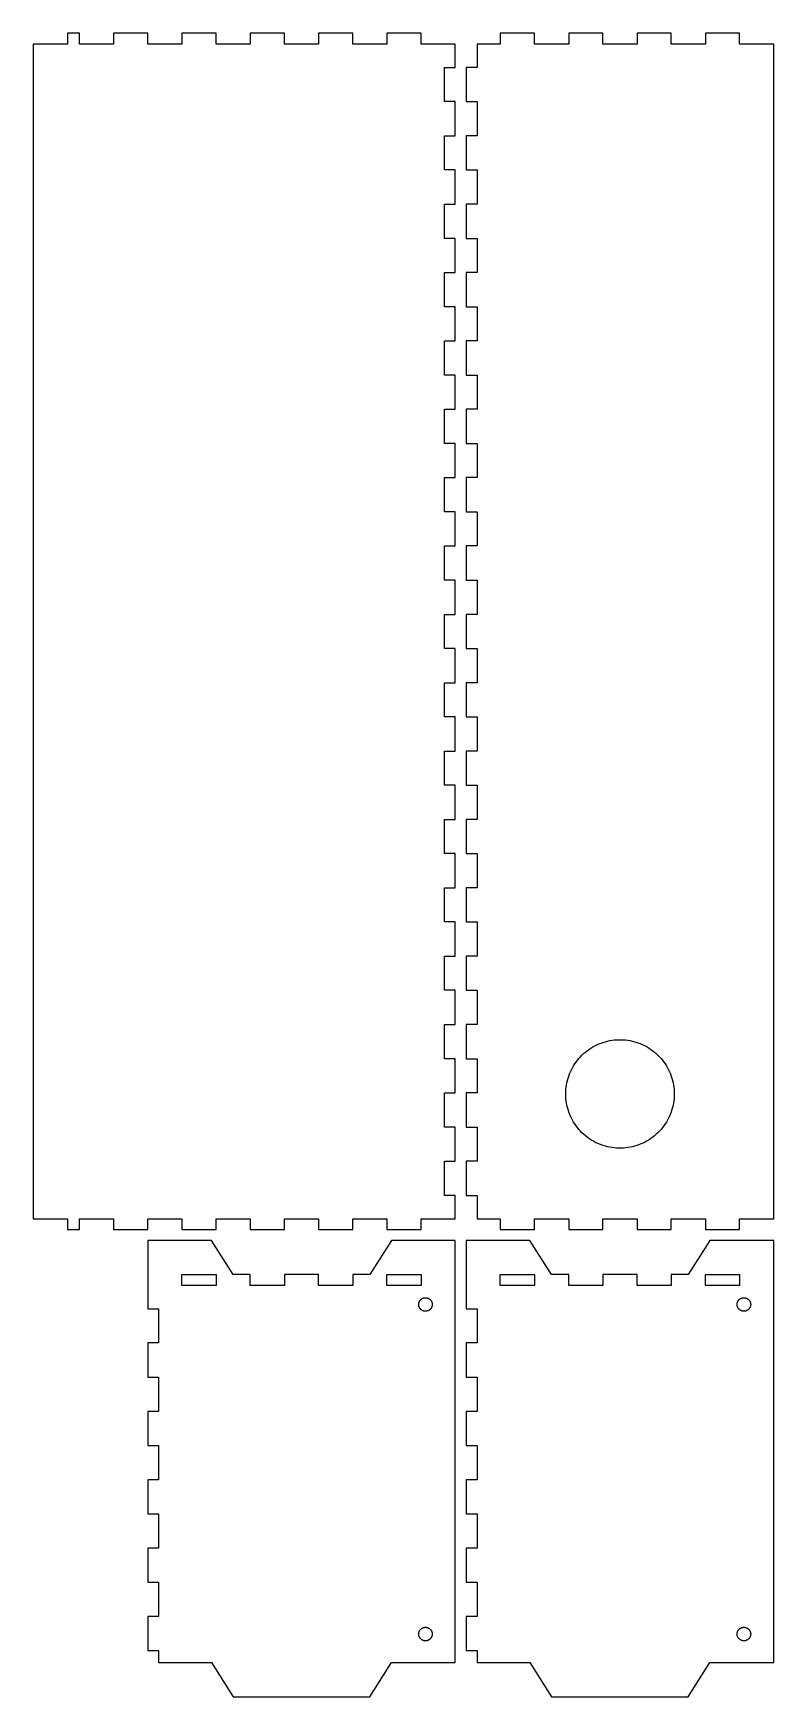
# Model space of a CAD drawing. Header units: metres. Extents: x -160 to 113, y -172 to 441.
import ezdxf

# ---------------------------------------------------------------- set-up
doc = ezdxf.new("R2010")
doc.units = ezdxf.units.M

msp = doc.modelspace()

# ---------------------------------------------------------------- linework, layer by layer
for p, q in [((-147, 437), (-159.6, 437)), ((-159.6, 437), (-159.6, 4)), ((-142.6, 441), (-147, 441)), ((-147, 441), (-147, 437)), ((-142.6, 437), (-142.6, 441)), ((-130, 437), (-142.6, 437)), ((-117.4, 441), (-130, 441)), ((-130, 441), (-130, 437)), ((-117.4, 437), (-117.4, 441)), ((-104.8, 437), (-117.4, 437)), ((-92.2, 441), (-104.8, 441)), ((-104.8, 441), (-104.8, 437)), ((-92.2, 437), (-92.2, 441)), ((-79.6, 437), (-92.2, 437)), ((-67, 441), (-79.6, 441)), ((-79.6, 441), (-79.6, 437)), ((-67, 437), (-67, 441)), ((-54.4, 437), (-67, 437)), ((-41.8, 441), (-54.4, 441)), ((-54.4, 441), (-54.4, 437)), ((-41.8, 437), (-41.8, 441)), ((-29.2, 437), (-41.8, 437)), ((-16.6, 441), (-29.2, 441)), ((-29.2, 441), (-29.2, 437)), ((-16.6, 437), (-16.6, 441)), ((-4, 437), (-16.6, 437)), ((-4, 428.4), (-4, 437)), ((12.6, 437), (4, 437)), ((4, 437), (4, 428.4)), ((25.2, 441), (12.6, 441)), ((12.6, 441), (12.6, 437)), ((25.2, 437), (25.2, 441)), ((37.8, 437), (25.2, 437)), ((50.4, 441), (37.8, 441)), ((37.8, 441), (37.8, 437)), ((50.4, 437), (50.4, 441)), ((63, 437), (50.4, 437)), ((75.6, 441), (63, 441)), ((63, 441), (63, 437)), ((75.6, 437), (75.6, 441)), ((88.2, 437), (75.6, 437)), ((100.8, 441), (88.2, 441)), ((88.2, 441), (88.2, 437)), ((100.8, 437), (100.8, 441)), ((113.4, 437), (100.8, 437)), ((113.4, 4), (113.4, 437)), ((-8, 415.8), (-8, 428.4)), ((-8, 428.4), (-4, 428.4)), ((4, 428.4), (0, 428.4)), ((0, 428.4), (0, 415.8)), ((-4, 415.8), (-8, 415.8)), ((-4, 403.2), (-4, 415.8)), ((0, 415.8), (4, 415.8)), ((4, 415.8), (4, 403.2)), ((-8, 390.6), (-8, 403.2)), ((-8, 403.2), (-4, 403.2)), ((4, 403.2), (0, 403.2)), ((0, 403.2), (0, 390.6)), ((-4, 390.6), (-8, 390.6)), ((-4, 378), (-4, 390.6)), ((0, 390.6), (4, 390.6)), ((4, 390.6), (4, 378)), ((-8, 365.4), (-8, 378)), ((-8, 378), (-4, 378)), ((4, 378), (0, 378)), ((0, 378), (0, 365.4)), ((-4, 365.4), (-8, 365.4)), ((-4, 352.8), (-4, 365.4)), ((0, 365.4), (4, 365.4)), ((4, 365.4), (4, 352.8)), ((-8, 340.2), (-8, 352.8)), ((-8, 352.8), (-4, 352.8)), ((4, 352.8), (0, 352.8)), ((0, 352.8), (0, 340.2)), ((-4, 340.2), (-8, 340.2)), ((-4, 327.6), (-4, 340.2)), ((0, 340.2), (4, 340.2)), ((4, 340.2), (4, 327.6)), ((-8, 315), (-8, 327.6)), ((-8, 327.6), (-4, 327.6)), ((4, 327.6), (0, 327.6)), ((0, 327.6), (0, 315)), ((-4, 315), (-8, 315)), ((-4, 302.4), (-4, 315)), ((0, 315), (4, 315)), ((4, 315), (4, 302.4)), ((-8, 289.8), (-8, 302.4)), ((-8, 302.4), (-4, 302.4)), ((4, 302.4), (0, 302.4)), ((0, 302.4), (0, 289.8)), ((-4, 289.8), (-8, 289.8)), ((-4, 277.2), (-4, 289.8)), ((0, 289.8), (4, 289.8)), ((4, 289.8), (4, 277.2)), ((-8, 264.6), (-8, 277.2)), ((-8, 277.2), (-4, 277.2)), ((4, 277.2), (0, 277.2)), ((0, 277.2), (0, 264.6)), ((-4, 264.6), (-8, 264.6)), ((-4, 252), (-4, 264.6)), ((0, 264.6), (4, 264.6)), ((4, 264.6), (4, 252)), ((-8, 239.4), (-8, 252)), ((-8, 252), (-4, 252)), ((4, 252), (0, 252)), ((0, 252), (0, 239.4)), ((-4, 239.4), (-8, 239.4)), ((-4, 226.8), (-4, 239.4)), ((0, 239.4), (4, 239.4)), ((4, 239.4), (4, 226.8)), ((-8, 214.2), (-8, 226.8)), ((-8, 226.8), (-4, 226.8)), ((4, 226.8), (0, 226.8)), ((0, 226.8), (0, 214.2)), ((-4, 214.2), (-8, 214.2)), ((-4, 201.6), (-4, 214.2)), ((0, 214.2), (4, 214.2)), ((4, 214.2), (4, 201.6)), ((-8, 189), (-8, 201.6)), ((-8, 201.6), (-4, 201.6)), ((4, 201.6), (0, 201.6)), ((0, 201.6), (0, 189)), ((-4, 189), (-8, 189)), ((-4, 176.4), (-4, 189)), ((0, 189), (4, 189)), ((4, 189), (4, 176.4)), ((-8, 163.8), (-8, 176.4)), ((-8, 176.4), (-4, 176.4)), ((4, 176.4), (0, 176.4)), ((0, 176.4), (0, 163.8)), ((-4, 163.8), (-8, 163.8)), ((-4, 151.2), (-4, 163.8)), ((0, 163.8), (4, 163.8)), ((4, 163.8), (4, 151.2)), ((-8, 138.6), (-8, 151.2)), ((-8, 151.2), (-4, 151.2)), ((4, 151.2), (0, 151.2)), ((0, 151.2), (0, 138.6)), ((-4, 138.6), (-8, 138.6)), ((-4, 126), (-4, 138.6)), ((0, 138.6), (4, 138.6)), ((4, 138.6), (4, 126)), ((-8, 113.4), (-8, 126)), ((-8, 126), (-4, 126)), ((4, 126), (0, 126)), ((0, 126), (0, 113.4)), ((-4, 113.4), (-8, 113.4)), ((-4, 100.8), (-4, 113.4)), ((0, 113.4), (4, 113.4)), ((4, 113.4), (4, 100.8)), ((-8, 88.2), (-8, 100.8)), ((-8, 100.8), (-4, 100.8)), ((4, 100.8), (0, 100.8)), ((0, 100.8), (0, 88.2)), ((-4, 88.2), (-8, 88.2)), ((-4, 75.6), (-4, 88.2)), ((0, 88.2), (4, 88.2)), ((4, 88.2), (4, 75.6)), ((-8, 63), (-8, 75.6)), ((-8, 75.6), (-4, 75.6)), ((4, 75.6), (0, 75.6)), ((0, 75.6), (0, 63)), ((46.7, 67.3205), (47.4341, 67.7241)), ((47.4341, 67.7241), (48.1844, 68.0965)), ((48.1844, 68.0965), (48.9497, 68.4373)), ((48.9497, 68.4373), (49.7285, 68.7456)), ((49.7285, 68.7456), (50.5196, 69.0211)), ((50.5196, 69.0211), (51.3216, 69.2632)), ((51.3216, 69.2632), (52.133, 69.4716)), ((52.133, 69.4716), (52.9524, 69.6457)), ((52.9524, 69.6457), (53.7783, 69.7854)), ((53.7783, 69.7854), (54.6094, 69.8904)), ((54.6094, 69.8904), (55.4442, 69.9605)), ((55.4442, 69.9605), (56.2811, 69.9956)), ((56.2811, 69.9956), (57.1188, 69.9956)), ((57.1188, 69.9956), (57.9558, 69.9605)), ((57.9558, 69.9605), (58.7905, 69.8904)), ((58.7905, 69.8904), (59.6216, 69.7854)), ((59.6216, 69.7854), (60.4476, 69.6457)), ((60.4476, 69.6457), (61.267, 69.4716)), ((61.267, 69.4716), (62.0784, 69.2632)), ((62.0784, 69.2632), (62.8803, 69.0211)), ((62.8803, 69.0211), (63.6714, 68.7456)), ((63.6714, 68.7456), (64.4503, 68.4373)), ((64.4503, 68.4373), (65.2156, 68.0965)), ((65.2156, 68.0965), (65.9659, 67.7241)), ((65.9659, 67.7241), (66.7, 67.3205)), ((-4, 63), (-8, 63)), ((-4, 50.4), (-4, 63)), ((0, 63), (4, 63)), ((4, 63), (4, 50.4)), ((40.0415, 61.0678), (40.5196, 61.7557)), ((40.5196, 61.7557), (41.0261, 62.4229)), ((41.0261, 62.4229), (41.5601, 63.0684)), ((41.5601, 63.0684), (42.1206, 63.6909)), ((42.1206, 63.6909), (42.7067, 64.2894)), ((42.7067, 64.2894), (43.3174, 64.8629)), ((43.3174, 64.8629), (43.9515, 65.4103)), ((43.9515, 65.4103), (44.608, 65.9306)), ((44.608, 65.9306), (45.2857, 66.423)), ((45.2857, 66.423), (45.9834, 66.8866)), ((45.9834, 66.8866), (46.7, 67.3205)), ((66.7, 67.3205), (67.4165, 66.8866)), ((67.4165, 66.8866), (68.1143, 66.423)), ((68.1143, 66.423), (68.792, 65.9306)), ((68.792, 65.9306), (69.4485, 65.4103)), ((69.4485, 65.4103), (70.0826, 64.8629)), ((70.0826, 64.8629), (70.6933, 64.2894)), ((70.6933, 64.2894), (71.2794, 63.6909)), ((71.2794, 63.6909), (71.8399, 63.0684)), ((71.8399, 63.0684), (72.3739, 62.4229)), ((72.3739, 62.4229), (72.8803, 61.7557)), ((72.8803, 61.7557), (73.3584, 61.0678)), ((37.3283, 54.9738), (37.5536, 55.7806)), ((37.5536, 55.7806), (37.8125, 56.5773)), ((37.8125, 56.5773), (38.1044, 57.3625)), ((38.1044, 57.3625), (38.4291, 58.1347)), ((38.4291, 58.1347), (38.7858, 58.8927)), ((38.7858, 58.8927), (39.1738, 59.6351)), ((39.1738, 59.6351), (39.5927, 60.3605)), ((39.5927, 60.3605), (40.0415, 61.0678)), ((73.3584, 61.0678), (73.8073, 60.3605)), ((73.8073, 60.3605), (74.2261, 59.6351)), ((74.2261, 59.6351), (74.6142, 58.8927)), ((74.6142, 58.8927), (74.9709, 58.1347)), ((74.9709, 58.1347), (75.2955, 57.3625)), ((75.2955, 57.3625), (75.5875, 56.5773)), ((75.5875, 56.5773), (75.8464, 55.7806)), ((75.8464, 55.7806), (76.0716, 54.9738)), ((-8, 37.8), (-8, 50.4)), ((-8, 50.4), (-4, 50.4)), ((4, 50.4), (0, 50.4)), ((0, 50.4), (0, 37.8)), ((36.7, 50), (36.7175, 50.8375)), ((36.7175, 49.1625), (36.7, 50)), ((36.7175, 50.8375), (36.7701, 51.6736)), ((36.7701, 48.3264), (36.7175, 49.1625)), ((36.7701, 51.6736), (36.8577, 52.5067)), ((36.8577, 52.5067), (36.9801, 53.3354)), ((36.9801, 53.3354), (37.137, 54.1582)), ((37.137, 54.1582), (37.3283, 54.9738)), ((76.0716, 54.9738), (76.2629, 54.1582)), ((76.2629, 54.1582), (76.4199, 53.3354)), ((76.4199, 53.3354), (76.5423, 52.5067)), ((76.5423, 52.5067), (76.6298, 51.6736)), ((76.6298, 51.6736), (76.6824, 50.8375)), ((76.6824, 49.1625), (76.6298, 48.3264)), ((76.6824, 50.8375), (76.7, 50)), ((76.7, 50), (76.6824, 49.1625)), ((36.8577, 47.4933), (36.7701, 48.3264)), ((36.9801, 46.6646), (36.8577, 47.4933)), ((37.137, 45.8418), (36.9801, 46.6646)), ((37.3283, 45.0262), (37.137, 45.8418)), ((37.5536, 44.2194), (37.3283, 45.0262)), ((37.8125, 43.4227), (37.5536, 44.2194)), ((38.1044, 42.6375), (37.8125, 43.4227)), ((75.5875, 43.4227), (75.2955, 42.6375)), ((75.8464, 44.2194), (75.5875, 43.4227)), ((76.0716, 45.0262), (75.8464, 44.2194)), ((76.2629, 45.8418), (76.0716, 45.0262)), ((76.4199, 46.6646), (76.2629, 45.8418)), ((76.5423, 47.4933), (76.4199, 46.6646)), ((76.6298, 48.3264), (76.5423, 47.4933)), ((-4, 37.8), (-8, 37.8)), ((-4, 25.2), (-4, 37.8)), ((0, 37.8), (4, 37.8)), ((4, 37.8), (4, 25.2)), ((38.4291, 41.8653), (38.1044, 42.6375)), ((38.7858, 41.1073), (38.4291, 41.8653)), ((39.1738, 40.3649), (38.7858, 41.1073)), ((39.5927, 39.6395), (39.1738, 40.3649)), ((40.0415, 38.9322), (39.5927, 39.6395)), ((40.5196, 38.2443), (40.0415, 38.9322)), ((41.0261, 37.577), (40.5196, 38.2443)), ((41.5601, 36.9316), (41.0261, 37.577)), ((42.1206, 36.3091), (41.5601, 36.9316)), ((71.8399, 36.9316), (71.2794, 36.3091)), ((72.3739, 37.577), (71.8399, 36.9316)), ((72.8803, 38.2443), (72.3739, 37.577)), ((73.3584, 38.9322), (72.8803, 38.2443)), ((73.8073, 39.6395), (73.3584, 38.9322)), ((74.2261, 40.3649), (73.8073, 39.6395)), ((74.6142, 41.1073), (74.2261, 40.3649)), ((74.9709, 41.8653), (74.6142, 41.1073)), ((75.2955, 42.6375), (74.9709, 41.8653)), ((42.7067, 35.7105), (42.1206, 36.3091)), ((43.3174, 35.1371), (42.7067, 35.7105)), ((43.9515, 34.5897), (43.3174, 35.1371)), ((44.608, 34.0694), (43.9515, 34.5897)), ((45.2857, 33.577), (44.608, 34.0694)), ((45.9834, 33.1134), (45.2857, 33.577)), ((46.7, 32.6795), (45.9834, 33.1134)), ((47.4341, 32.2759), (46.7, 32.6795)), ((48.1844, 31.9035), (47.4341, 32.2759)), ((48.9497, 31.5627), (48.1844, 31.9035)), ((49.7285, 31.2543), (48.9497, 31.5627)), ((50.5196, 30.9789), (49.7285, 31.2543)), ((51.3216, 30.7367), (50.5196, 30.9789)), ((52.133, 30.5284), (51.3216, 30.7367)), ((62.0784, 30.7367), (61.267, 30.5284)), ((62.8803, 30.9789), (62.0784, 30.7367)), ((63.6714, 31.2543), (62.8803, 30.9789)), ((64.4503, 31.5627), (63.6714, 31.2543)), ((65.2156, 31.9035), (64.4503, 31.5627)), ((65.9659, 32.2759), (65.2156, 31.9035)), ((66.7, 32.6795), (65.9659, 32.2759)), ((67.4165, 33.1134), (66.7, 32.6795)), ((68.1143, 33.577), (67.4165, 33.1134)), ((68.792, 34.0694), (68.1143, 33.577)), ((69.4485, 34.5897), (68.792, 34.0694)), ((70.0826, 35.1371), (69.4485, 34.5897)), ((70.6933, 35.7105), (70.0826, 35.1371)), ((71.2794, 36.3091), (70.6933, 35.7105)), ((-8, 12.6), (-8, 25.2)), ((-8, 25.2), (-4, 25.2)), ((4, 25.2), (0, 25.2)), ((0, 25.2), (0, 12.6)), ((52.9524, 30.3542), (52.133, 30.5284)), ((53.7783, 30.2146), (52.9524, 30.3542)), ((54.6094, 30.1096), (53.7783, 30.2146)), ((55.4442, 30.0395), (54.6094, 30.1096)), ((56.2811, 30.0044), (55.4442, 30.0395)), ((57.1188, 30.0044), (56.2811, 30.0044)), ((57.9558, 30.0395), (57.1188, 30.0044)), ((58.7905, 30.1096), (57.9558, 30.0395)), ((59.6216, 30.2146), (58.7905, 30.1096)), ((60.4476, 30.3542), (59.6216, 30.2146)), ((61.267, 30.5284), (60.4476, 30.3542)), ((-4, 12.6), (-8, 12.6)), ((-4, 4), (-4, 12.6)), ((0, 12.6), (4, 12.6)), ((4, 12.6), (4, 4)), ((-159.6, 4), (-147, 4)), ((-147, 4), (-147, 0)), ((-147, 0), (-142.6, 0)), ((-142.6, 4), (-130, 4)), ((-142.6, 0), (-142.6, 4)), ((-130, 4), (-130, 0)), ((-130, 0), (-117.4, 0)), ((-117.4, 0), (-117.4, 4)), ((-117.4, 4), (-104.8, 4)), ((-104.8, 4), (-104.8, 0)), ((-104.8, 0), (-92.2, 0)), ((-92.2, 0), (-92.2, 4)), ((-92.2, 4), (-79.6, 4)), ((-79.6, 4), (-79.6, 0)), ((-79.6, 0), (-67, 0)), ((-67, 0), (-67, 4)), ((-67, 4), (-54.4, 4)), ((-54.4, 4), (-54.4, 0)), ((-54.4, 0), (-41.8, 0)), ((-41.8, 0), (-41.8, 4)), ((-41.8, 4), (-29.2, 4)), ((-29.2, 4), (-29.2, 0)), ((-29.2, 0), (-16.6, 0)), ((-16.6, 0), (-16.6, 4)), ((-16.6, 4), (-4, 4)), ((4, 4), (12.6, 4)), ((12.6, 4), (12.6, 0)), ((12.6, 0), (25.2, 0)), ((25.2, 4), (37.8, 4)), ((25.2, 0), (25.2, 4)), ((37.8, 4), (37.8, 0)), ((37.8, 0), (50.4, 0)), ((50.4, 0), (50.4, 4)), ((50.4, 4), (63, 4)), ((63, 4), (63, 0)), ((63, 0), (75.6, 0)), ((75.6, 0), (75.6, 4)), ((75.6, 4), (88.2, 4)), ((88.2, 4), (88.2, 0)), ((88.2, 0), (100.8, 0)), ((100.8, 0), (100.8, 4)), ((100.8, 4), (113.4, 4)), ((-93.9, -4), (-117.4, -4)), ((-117.4, -4), (-117.4, -29.2)), ((-85.9, -16.6), (-93.9, -4)), ((-27.5, -4), (-35.5, -16.6)), ((-4, -4), (-27.5, -4)), ((-4, -159.6), (-4, -4)), ((23.5, -4), (0, -4)), ((0, -4), (0, -29.2)), ((31.5, -16.6), (23.5, -4)), ((89.9, -4), (81.9, -16.6)), ((113.4, -4), (89.9, -4)), ((113.4, -159.6), (113.4, -4)), ((-104.8, -20.6), (-104.8, -16.6)), ((-104.8, -16.6), (-92.2, -16.6)), ((-92.2, -16.6), (-92.2, -20.6)), ((-79.6, -16.6), (-85.9, -16.6)), ((-79.6, -20.6), (-79.6, -16.6)), ((-54.4, -16.6), (-67, -16.6)), ((-67, -16.6), (-67, -20.6)), ((-54.4, -20.6), (-54.4, -16.6)), ((-35.5, -16.6), (-41.8, -16.6)), ((-41.8, -16.6), (-41.8, -20.6)), ((-29.2, -20.6), (-29.2, -16.6)), ((-29.2, -16.6), (-16.6, -16.6)), ((-16.6, -16.6), (-16.6, -20.6)), ((12.6, -20.6), (12.6, -16.6)), ((12.6, -16.6), (25.2, -16.6)), ((25.2, -16.6), (25.2, -20.6)), ((37.8, -16.6), (31.5, -16.6)), ((37.8, -20.6), (37.8, -16.6)), ((63, -16.6), (50.4, -16.6)), ((50.4, -16.6), (50.4, -20.6)), ((63, -20.6), (63, -16.6)), ((81.9, -16.6), (75.6, -16.6)), ((75.6, -16.6), (75.6, -20.6)), ((88.2, -20.6), (88.2, -16.6)), ((88.2, -16.6), (100.8, -16.6)), ((100.8, -16.6), (100.8, -20.6)), ((-92.2, -20.6), (-104.8, -20.6)), ((-67, -20.6), (-79.6, -20.6)), ((-41.8, -20.6), (-54.4, -20.6)), ((-16.6, -20.6), (-29.2, -20.6)), ((25.2, -20.6), (12.6, -20.6)), ((50.4, -20.6), (37.8, -20.6)), ((75.6, -20.6), (63, -20.6)), ((100.8, -20.6), (88.2, -20.6)), ((-117.4, -29.2), (-113.4, -29.2)), ((-113.4, -29.2), (-113.4, -41.8)), ((-17.5, -27.6), (-17.4978, -27.4953)), ((-17.4978, -27.7047), (-17.5, -27.6)), ((-17.4978, -27.4953), (-17.4912, -27.3908)), ((-17.4912, -27.8092), (-17.4978, -27.7047)), ((-17.4912, -27.3908), (-17.4803, -27.2867)), ((-17.4803, -27.9133), (-17.4912, -27.8092)), ((-17.4803, -27.2867), (-17.465, -27.1831)), ((-17.465, -28.0169), (-17.4803, -27.9133)), ((-17.465, -27.1831), (-17.4454, -27.0802)), ((-17.4454, -28.1198), (-17.465, -28.0169)), ((-17.4454, -27.0802), (-17.4214, -26.9783)), ((-17.4214, -28.2217), (-17.4454, -28.1198)), ((-17.4214, -26.9783), (-17.3933, -26.8774)), ((-17.3933, -28.3226), (-17.4214, -28.2217)), ((-17.3933, -26.8774), (-17.3609, -26.7778)), ((-17.3609, -28.4221), (-17.3933, -28.3226)), ((-17.3609, -26.7778), (-17.3244, -26.6797)), ((-17.3244, -28.5203), (-17.3609, -28.4221)), ((-17.3244, -26.6797), (-17.2839, -26.5831)), ((-17.2839, -28.6168), (-17.3244, -28.5203)), ((-17.2839, -26.5831), (-17.2393, -26.4884)), ((-17.2393, -28.7116), (-17.2839, -28.6168)), ((-17.2393, -26.4884), (-17.1908, -26.3956)), ((-17.1908, -28.8044), (-17.2393, -28.7116)), ((-17.1908, -26.3956), (-17.1384, -26.3049)), ((-17.1384, -28.8951), (-17.1908, -28.8044)), ((-17.1384, -26.3049), (-17.0823, -26.2165)), ((-17.0823, -28.9835), (-17.1384, -28.8951)), ((-17.0823, -26.2165), (-17.0225, -26.1305)), ((-17.0225, -29.0695), (-17.0823, -28.9835)), ((-17.0225, -26.1305), (-16.9592, -26.0471)), ((-16.9592, -29.1529), (-17.0225, -29.0695)), ((-16.9592, -26.0471), (-16.8925, -25.9664)), ((-16.8925, -29.2335), (-16.9592, -29.1529)), ((-16.8925, -25.9664), (-16.8224, -25.8886)), ((-16.8224, -29.3114), (-16.8925, -29.2335)), ((-16.8224, -25.8886), (-16.7491, -25.8138)), ((-16.7491, -29.3862), (-16.8224, -29.3114)), ((-16.7491, -25.8138), (-16.6728, -25.7421)), ((-16.6728, -29.4579), (-16.7491, -29.3862)), ((-16.6728, -25.7421), (-16.5936, -25.6737)), ((-16.5936, -29.5263), (-16.6728, -29.4579)), ((-16.5936, -25.6737), (-16.5115, -25.6087)), ((-16.5115, -29.5913), (-16.5936, -29.5263)), ((-16.5115, -25.6087), (-16.4268, -25.5471)), ((-16.4268, -29.6529), (-16.5115, -29.5913)), ((-16.4268, -25.5471), (-16.3396, -25.4892)), ((-16.3396, -29.7108), (-16.4268, -29.6529)), ((-16.3396, -25.4892), (-16.25, -25.4349)), ((-16.25, -29.7651), (-16.3396, -29.7108)), ((-16.25, -25.4349), (-16.1582, -25.3845)), ((-16.1582, -29.8155), (-16.25, -29.7651)), ((-16.1582, -25.3845), (-16.0644, -25.3379)), ((-16.0644, -29.8621), (-16.1582, -29.8155)), ((-16.0644, -25.3379), (-15.9688, -25.2953)), ((-15.9688, -29.9046), (-16.0644, -29.8621)), ((-15.9688, -25.2953), (-15.8714, -25.2568)), ((-15.8714, -29.9432), (-15.9688, -29.9046)), ((-15.8714, -25.2568), (-15.7725, -25.2224)), ((-15.7725, -29.9776), (-15.8714, -29.9432)), ((-15.7725, -25.2224), (-15.6723, -25.1921)), ((-15.6723, -30.0079), (-15.7725, -29.9776)), ((-15.6723, -25.1921), (-15.5709, -25.166)), ((-15.5709, -30.0339), (-15.6723, -30.0079)), ((-15.5709, -25.166), (-15.4684, -25.1443)), ((-15.4684, -30.0557), (-15.5709, -30.0339)), ((-15.4684, -25.1443), (-15.3652, -25.1268)), ((-15.3652, -30.0732), (-15.4684, -30.0557)), ((-15.3652, -25.1268), (-15.2613, -25.1137)), ((-15.2613, -30.0863), (-15.3652, -30.0732)), ((-15.2613, -25.1137), (-15.157, -25.1049)), ((-15.157, -30.0951), (-15.2613, -30.0863)), ((-15.157, -25.1049), (-15.0524, -25.1005)), ((-15.0524, -30.0994), (-15.157, -30.0951)), ((-15.0524, -25.1005), (-14.9476, -25.1005)), ((-14.9476, -30.0994), (-15.0524, -30.0994)), ((-14.9476, -25.1005), (-14.843, -25.1049)), ((-14.843, -30.0951), (-14.9476, -30.0994)), ((-14.843, -25.1049), (-14.7387, -25.1137)), ((-14.7387, -30.0863), (-14.843, -30.0951)), ((-14.7387, -25.1137), (-14.6348, -25.1268)), ((-14.6348, -30.0732), (-14.7387, -30.0863)), ((-14.6348, -25.1268), (-14.5315, -25.1443)), ((-14.5315, -30.0557), (-14.6348, -30.0732)), ((-14.5315, -25.1443), (-14.4291, -25.166)), ((-14.4291, -30.0339), (-14.5315, -30.0557)), ((-14.4291, -25.166), (-14.3277, -25.1921)), ((-14.3277, -30.0079), (-14.4291, -30.0339)), ((-14.3277, -25.1921), (-14.2274, -25.2224)), ((-14.2274, -29.9776), (-14.3277, -30.0079)), ((-14.2274, -25.2224), (-14.1286, -25.2568)), ((-14.1286, -29.9432), (-14.2274, -29.9776)), ((-14.1286, -25.2568), (-14.0312, -25.2953)), ((-14.0312, -29.9046), (-14.1286, -29.9432)), ((-14.0312, -25.2953), (-13.9355, -25.3379)), ((-13.9355, -29.8621), (-14.0312, -29.9046)), ((-13.9355, -25.3379), (-13.8418, -25.3845)), ((-13.8418, -29.8155), (-13.9355, -29.8621)), ((-13.8418, -25.3845), (-13.75, -25.4349)), ((-13.75, -29.7651), (-13.8418, -29.8155)), ((-13.75, -25.4349), (-13.6604, -25.4892)), ((-13.6604, -29.7108), (-13.75, -29.7651)), ((-13.6604, -25.4892), (-13.5732, -25.5471)), ((-13.5732, -29.6529), (-13.6604, -29.7108)), ((-13.5732, -25.5471), (-13.4885, -25.6087)), ((-13.4885, -29.5913), (-13.5732, -29.6529)), ((-13.4885, -25.6087), (-13.4064, -25.6737)), ((-13.4064, -29.5263), (-13.4885, -29.5913)), ((-13.4064, -25.6737), (-13.3272, -25.7421)), ((-13.3272, -29.4579), (-13.4064, -29.5263)), ((-13.3272, -25.7421), (-13.2508, -25.8138)), ((-13.2508, -29.3862), (-13.3272, -29.4579)), ((-13.2508, -25.8138), (-13.1776, -25.8886)), ((-13.1776, -29.3114), (-13.2508, -29.3862)), ((-13.1776, -25.8886), (-13.1075, -25.9664)), ((-13.1075, -29.2335), (-13.1776, -29.3114)), ((-13.1075, -25.9664), (-13.0408, -26.0471)), ((-13.0408, -29.1529), (-13.1075, -29.2335)), ((-13.0408, -26.0471), (-12.9774, -26.1305)), ((-12.9774, -29.0695), (-13.0408, -29.1529)), ((-12.9774, -26.1305), (-12.9177, -26.2165)), ((-12.9177, -28.9835), (-12.9774, -29.0695)), ((-12.9177, -26.2165), (-12.8616, -26.3049)), ((-12.8616, -28.8951), (-12.9177, -28.9835)), ((-12.8616, -26.3049), (-12.8092, -26.3956)), ((-12.8092, -28.8044), (-12.8616, -28.8951)), ((-12.8092, -26.3956), (-12.7607, -26.4884)), ((-12.7607, -28.7116), (-12.8092, -28.8044)), ((-12.7607, -26.4884), (-12.7161, -26.5831)), ((-12.7161, -28.6168), (-12.7607, -28.7116)), ((-12.7161, -26.5831), (-12.6756, -26.6797)), ((-12.6756, -28.5203), (-12.7161, -28.6168)), ((-12.6756, -26.6797), (-12.6391, -26.7778)), ((-12.6391, -28.4221), (-12.6756, -28.5203)), ((-12.6391, -26.7778), (-12.6067, -26.8774)), ((-12.6067, -28.3226), (-12.6391, -28.4221)), ((-12.6067, -26.8774), (-12.5785, -26.9783)), ((-12.5785, -28.2217), (-12.6067, -28.3226)), ((-12.5785, -26.9783), (-12.5546, -27.0802)), ((-12.5546, -28.1198), (-12.5785, -28.2217)), ((-12.5546, -27.0802), (-12.535, -27.1831)), ((-12.535, -28.0169), (-12.5546, -28.1198)), ((-12.535, -27.1831), (-12.5197, -27.2867)), ((-12.5197, -27.9133), (-12.535, -28.0169)), ((-12.5197, -27.2867), (-12.5088, -27.3908)), ((-12.5088, -27.8092), (-12.5197, -27.9133)), ((-12.5088, -27.3908), (-12.5022, -27.4953)), ((-12.5022, -27.7047), (-12.5088, -27.8092)), ((-12.5022, -27.4953), (-12.5, -27.6)), ((-12.5, -27.6), (-12.5022, -27.7047)), ((0, -29.2), (4, -29.2)), ((4, -29.2), (4, -41.8)), ((99.9, -27.6), (99.9022, -27.4953)), ((99.9022, -27.7047), (99.9, -27.6)), ((99.9022, -27.4953), (99.9087, -27.3908)), ((99.9087, -27.8092), (99.9022, -27.7047)), ((99.9087, -27.3908), (99.9197, -27.2867)), ((99.9197, -27.9133), (99.9087, -27.8092)), ((99.9197, -27.2867), (99.935, -27.1831)), ((99.935, -28.0169), (99.9197, -27.9133)), ((99.935, -27.1831), (99.9546, -27.0802)), ((99.9546, -28.1198), (99.935, -28.0169)), ((99.9546, -27.0802), (99.9785, -26.9783)), ((99.9785, -28.2217), (99.9546, -28.1198)), ((99.9785, -26.9783), (100.007, -26.8774)), ((100.007, -28.3226), (99.9785, -28.2217)), ((100.007, -26.8774), (100.039, -26.7778)), ((100.039, -28.4221), (100.007, -28.3226)), ((100.039, -26.7778), (100.076, -26.6797)), ((100.076, -28.5203), (100.039, -28.4221)), ((100.076, -26.6797), (100.116, -26.5831)), ((100.116, -28.6168), (100.076, -28.5203)), ((100.116, -26.5831), (100.161, -26.4884)), ((100.161, -28.7116), (100.116, -28.6168)), ((100.161, -26.4884), (100.209, -26.3956)), ((100.209, -28.8044), (100.161, -28.7116)), ((100.209, -26.3956), (100.262, -26.3049)), ((100.262, -28.8951), (100.209, -28.8044)), ((100.262, -26.3049), (100.318, -26.2165)), ((100.318, -28.9835), (100.262, -28.8951)), ((100.318, -26.2165), (100.377, -26.1305)), ((100.377, -29.0695), (100.318, -28.9835)), ((100.377, -26.1305), (100.441, -26.0471)), ((100.441, -29.1529), (100.377, -29.0695)), ((100.441, -26.0471), (100.507, -25.9664)), ((100.507, -29.2335), (100.441, -29.1529)), ((100.507, -25.9664), (100.578, -25.8886)), ((100.578, -29.3114), (100.507, -29.2335)), ((100.578, -25.8886), (100.651, -25.8138)), ((100.651, -29.3862), (100.578, -29.3114)), ((100.651, -25.8138), (100.727, -25.7421)), ((100.727, -29.4579), (100.651, -29.3862)), ((100.727, -25.7421), (100.806, -25.6737)), ((100.806, -29.5263), (100.727, -29.4579)), ((100.806, -25.6737), (100.888, -25.6087)), ((100.888, -29.5913), (100.806, -29.5263)), ((100.888, -25.6087), (100.973, -25.5471)), ((100.973, -29.6529), (100.888, -29.5913)), ((100.973, -25.5471), (101.06, -25.4892)), ((101.06, -29.7108), (100.973, -29.6529)), ((101.06, -25.4892), (101.15, -25.4349)), ((101.15, -29.7651), (101.06, -29.7108)), ((101.15, -25.4349), (101.242, -25.3845)), ((101.242, -29.8155), (101.15, -29.7651)), ((101.242, -25.3845), (101.336, -25.3379)), ((101.336, -29.8621), (101.242, -29.8155)), ((101.336, -25.3379), (101.431, -25.2953)), ((101.431, -29.9046), (101.336, -29.8621)), ((101.431, -25.2953), (101.529, -25.2568)), ((101.529, -29.9432), (101.431, -29.9046)), ((101.529, -25.2568), (101.627, -25.2224)), ((101.627, -29.9776), (101.529, -29.9432)), ((101.627, -25.2224), (101.728, -25.1921)), ((101.728, -30.0079), (101.627, -29.9776)), ((101.728, -25.1921), (101.829, -25.166)), ((101.829, -30.0339), (101.728, -30.0079)), ((101.829, -25.166), (101.932, -25.1443)), ((101.932, -30.0557), (101.829, -30.0339)), ((101.932, -25.1443), (102.035, -25.1268)), ((102.035, -30.0732), (101.932, -30.0557)), ((102.035, -25.1268), (102.139, -25.1137)), ((102.139, -30.0863), (102.035, -30.0732)), ((102.139, -25.1137), (102.243, -25.1049)), ((102.243, -30.0951), (102.139, -30.0863)), ((102.243, -25.1049), (102.348, -25.1005)), ((102.348, -30.0994), (102.243, -30.0951)), ((102.348, -25.1005), (102.452, -25.1005)), ((102.452, -30.0994), (102.348, -30.0994)), ((102.452, -25.1005), (102.557, -25.1049)), ((102.557, -30.0951), (102.452, -30.0994)), ((102.557, -25.1049), (102.661, -25.1137)), ((102.661, -30.0863), (102.557, -30.0951)), ((102.661, -25.1137), (102.765, -25.1268)), ((102.765, -30.0732), (102.661, -30.0863)), ((102.765, -25.1268), (102.868, -25.1443)), ((102.868, -30.0557), (102.765, -30.0732)), ((102.868, -25.1443), (102.971, -25.166)), ((102.971, -30.0339), (102.868, -30.0557)), ((102.971, -25.166), (103.072, -25.1921)), ((103.072, -30.0079), (102.971, -30.0339)), ((103.072, -25.1921), (103.173, -25.2224)), ((103.173, -29.9776), (103.072, -30.0079)), ((103.173, -25.2224), (103.271, -25.2568)), ((103.271, -29.9432), (103.173, -29.9776)), ((103.271, -25.2568), (103.369, -25.2953)), ((103.369, -29.9046), (103.271, -29.9432)), ((103.369, -25.2953), (103.464, -25.3379)), ((103.464, -29.8621), (103.369, -29.9046)), ((103.464, -25.3379), (103.558, -25.3845)), ((103.558, -29.8155), (103.464, -29.8621)), ((103.558, -25.3845), (103.65, -25.4349)), ((103.65, -29.7651), (103.558, -29.8155)), ((103.65, -25.4349), (103.74, -25.4892)), ((103.74, -29.7108), (103.65, -29.7651)), ((103.74, -25.4892), (103.827, -25.5471)), ((103.827, -29.6529), (103.74, -29.7108)), ((103.827, -25.5471), (103.911, -25.6087)), ((103.911, -29.5913), (103.827, -29.6529)), ((103.911, -25.6087), (103.994, -25.6737)), ((103.994, -29.5263), (103.911, -29.5913)), ((103.994, -25.6737), (104.073, -25.7421)), ((104.073, -29.4579), (103.994, -29.5263)), ((104.073, -25.7421), (104.149, -25.8138)), ((104.149, -29.3862), (104.073, -29.4579)), ((104.149, -25.8138), (104.222, -25.8886)), ((104.222, -29.3114), (104.149, -29.3862)), ((104.222, -25.8886), (104.292, -25.9664)), ((104.292, -29.2335), (104.222, -29.3114)), ((104.292, -25.9664), (104.359, -26.0471)), ((104.359, -29.1529), (104.292, -29.2335)), ((104.359, -26.0471), (104.423, -26.1305)), ((104.423, -29.0695), (104.359, -29.1529)), ((104.423, -26.1305), (104.482, -26.2165)), ((104.482, -28.9835), (104.423, -29.0695)), ((104.482, -26.2165), (104.538, -26.3049)), ((104.538, -28.8951), (104.482, -28.9835)), ((104.538, -26.3049), (104.591, -26.3956)), ((104.591, -28.8044), (104.538, -28.8951)), ((104.591, -26.3956), (104.639, -26.4884)), ((104.639, -28.7116), (104.591, -28.8044)), ((104.639, -26.4884), (104.684, -26.5831)), ((104.684, -28.6168), (104.639, -28.7116)), ((104.684, -26.5831), (104.724, -26.6797)), ((104.724, -28.5203), (104.684, -28.6168)), ((104.724, -26.6797), (104.761, -26.7778)), ((104.761, -28.4221), (104.724, -28.5203)), ((104.761, -26.7778), (104.793, -26.8774)), ((104.793, -28.3226), (104.761, -28.4221)), ((104.793, -26.8774), (104.821, -26.9783)), ((104.821, -28.2217), (104.793, -28.3226)), ((104.821, -26.9783), (104.845, -27.0802)), ((104.845, -28.1198), (104.821, -28.2217)), ((104.845, -27.0802), (104.865, -27.1831)), ((104.865, -28.0169), (104.845, -28.1198)), ((104.865, -27.1831), (104.88, -27.2867)), ((104.88, -27.9133), (104.865, -28.0169)), ((104.88, -27.2867), (104.891, -27.3908)), ((104.891, -27.8092), (104.88, -27.9133)), ((104.891, -27.3908), (104.898, -27.4953)), ((104.898, -27.7047), (104.891, -27.8092)), ((104.898, -27.4953), (104.9, -27.6)), ((104.9, -27.6), (104.898, -27.7047)), ((-113.4, -41.8), (-117.4, -41.8)), ((-117.4, -41.8), (-117.4, -54.4)), ((4, -41.8), (0, -41.8)), ((0, -41.8), (0, -54.4)), ((-117.4, -54.4), (-113.4, -54.4)), ((-113.4, -54.4), (-113.4, -67)), ((0, -54.4), (4, -54.4)), ((4, -54.4), (4, -67)), ((-113.4, -67), (-117.4, -67)), ((-117.4, -67), (-117.4, -79.6)), ((4, -67), (0, -67)), ((0, -67), (0, -79.6)), ((-117.4, -79.6), (-113.4, -79.6)), ((-113.4, -79.6), (-113.4, -92.2)), ((0, -79.6), (4, -79.6)), ((4, -79.6), (4, -92.2)), ((-113.4, -92.2), (-117.4, -92.2)), ((-117.4, -92.2), (-117.4, -104.8)), ((4, -92.2), (0, -92.2)), ((0, -92.2), (0, -104.8)), ((-117.4, -104.8), (-113.4, -104.8)), ((-113.4, -104.8), (-113.4, -117.4)), ((0, -104.8), (4, -104.8)), ((4, -104.8), (4, -117.4)), ((-113.4, -117.4), (-117.4, -117.4)), ((-117.4, -117.4), (-117.4, -130)), ((4, -117.4), (0, -117.4)), ((0, -117.4), (0, -130)), ((-117.4, -130), (-113.4, -130)), ((-113.4, -130), (-113.4, -142.6)), ((0, -130), (4, -130)), ((4, -130), (4, -142.6)), ((-113.4, -142.6), (-117.4, -142.6)), ((-117.4, -142.6), (-117.4, -155.2)), ((-16.5936, -147.174), (-16.5115, -147.109)), ((-16.5115, -147.109), (-16.4268, -147.047)), ((-16.4268, -147.047), (-16.3396, -146.989)), ((-16.3396, -146.989), (-16.25, -146.935)), ((-16.25, -146.935), (-16.1582, -146.884)), ((-16.1582, -146.884), (-16.0644, -146.838)), ((-16.0644, -146.838), (-15.9688, -146.795)), ((-15.9688, -146.795), (-15.8714, -146.757)), ((-15.8714, -146.757), (-15.7725, -146.722)), ((-15.7725, -146.722), (-15.6723, -146.692)), ((-15.6723, -146.692), (-15.5709, -146.666)), ((-15.5709, -146.666), (-15.4684, -146.644)), ((-15.4684, -146.644), (-15.3652, -146.627)), ((-15.3652, -146.627), (-15.2613, -146.614)), ((-15.2613, -146.614), (-15.157, -146.605)), ((-15.157, -146.605), (-15.0524, -146.601)), ((-15.0524, -146.601), (-14.9476, -146.601)), ((-14.9476, -146.601), (-14.843, -146.605)), ((-14.843, -146.605), (-14.7387, -146.614)), ((-14.7387, -146.614), (-14.6348, -146.627)), ((-14.6348, -146.627), (-14.5315, -146.644)), ((-14.5315, -146.644), (-14.4291, -146.666)), ((-14.4291, -146.666), (-14.3277, -146.692)), ((-14.3277, -146.692), (-14.2274, -146.722)), ((-14.2274, -146.722), (-14.1286, -146.757)), ((-14.1286, -146.757), (-14.0312, -146.795)), ((-14.0312, -146.795), (-13.9355, -146.838)), ((-13.9355, -146.838), (-13.8418, -146.884)), ((-13.8418, -146.884), (-13.75, -146.935)), ((-13.75, -146.935), (-13.6604, -146.989)), ((-13.6604, -146.989), (-13.5732, -147.047)), ((-13.5732, -147.047), (-13.4885, -147.109)), ((-13.4885, -147.109), (-13.4064, -147.174)), ((4, -142.6), (0, -142.6)), ((0, -142.6), (0, -155.2)), ((100.806, -147.174), (100.888, -147.109)), ((100.888, -147.109), (100.973, -147.047)), ((100.973, -147.047), (101.06, -146.989)), ((101.06, -146.989), (101.15, -146.935)), ((101.15, -146.935), (101.242, -146.884)), ((101.242, -146.884), (101.336, -146.838)), ((101.336, -146.838), (101.431, -146.795)), ((101.431, -146.795), (101.529, -146.757)), ((101.529, -146.757), (101.627, -146.722)), ((101.627, -146.722), (101.728, -146.692)), ((101.728, -146.692), (101.829, -146.666)), ((101.829, -146.666), (101.932, -146.644)), ((101.932, -146.644), (102.035, -146.627)), ((102.035, -146.627), (102.139, -146.614)), ((102.139, -146.614), (102.243, -146.605)), ((102.243, -146.605), (102.348, -146.601)), ((102.348, -146.601), (102.452, -146.601)), ((102.452, -146.601), (102.557, -146.605)), ((102.557, -146.605), (102.661, -146.614)), ((102.661, -146.614), (102.765, -146.627)), ((102.765, -146.627), (102.868, -146.644)), ((102.868, -146.644), (102.971, -146.666)), ((102.971, -146.666), (103.072, -146.692)), ((103.072, -146.692), (103.173, -146.722)), ((103.173, -146.722), (103.271, -146.757)), ((103.271, -146.757), (103.369, -146.795)), ((103.369, -146.795), (103.464, -146.838)), ((103.464, -146.838), (103.558, -146.884)), ((103.558, -146.884), (103.65, -146.935)), ((103.65, -146.935), (103.74, -146.989)), ((103.74, -146.989), (103.827, -147.047)), ((103.827, -147.047), (103.911, -147.109)), ((103.911, -147.109), (103.994, -147.174)), ((-17.5, -149.1), (-17.4978, -148.995)), ((-17.4978, -149.205), (-17.5, -149.1)), ((-17.4978, -148.995), (-17.4912, -148.891)), ((-17.4912, -149.309), (-17.4978, -149.205)), ((-17.4912, -148.891), (-17.4803, -148.787)), ((-17.4803, -149.413), (-17.4912, -149.309)), ((-17.4803, -148.787), (-17.465, -148.683)), ((-17.465, -149.517), (-17.4803, -149.413)), ((-17.465, -148.683), (-17.4454, -148.58)), ((-17.4454, -149.62), (-17.465, -149.517)), ((-17.4454, -148.58), (-17.4214, -148.478)), ((-17.4214, -149.722), (-17.4454, -149.62)), ((-17.4214, -148.478), (-17.3933, -148.377)), ((-17.3933, -149.823), (-17.4214, -149.722)), ((-17.3933, -148.377), (-17.3609, -148.278)), ((-17.3609, -149.922), (-17.3933, -149.823)), ((-17.3609, -148.278), (-17.3244, -148.18)), ((-17.3244, -150.02), (-17.3609, -149.922)), ((-17.3244, -148.18), (-17.2839, -148.083)), ((-17.2839, -150.117), (-17.3244, -150.02)), ((-17.2839, -148.083), (-17.2393, -147.988)), ((-17.2393, -150.212), (-17.2839, -150.117)), ((-17.2393, -147.988), (-17.1908, -147.896)), ((-17.1908, -150.304), (-17.2393, -150.212)), ((-17.1908, -147.896), (-17.1384, -147.805)), ((-17.1384, -150.395), (-17.1908, -150.304)), ((-17.1384, -147.805), (-17.0823, -147.717)), ((-17.0823, -150.483), (-17.1384, -150.395)), ((-17.0823, -147.717), (-17.0225, -147.631)), ((-17.0225, -150.569), (-17.0823, -150.483)), ((-17.0225, -147.631), (-16.9592, -147.547)), ((-16.9592, -150.653), (-17.0225, -150.569)), ((-16.9592, -147.547), (-16.8925, -147.466)), ((-16.8925, -150.734), (-16.9592, -150.653)), ((-16.8925, -147.466), (-16.8224, -147.389)), ((-16.8224, -150.811), (-16.8925, -150.734)), ((-16.8224, -147.389), (-16.7491, -147.314)), ((-16.7491, -150.886), (-16.8224, -150.811)), ((-16.7491, -147.314), (-16.6728, -147.242)), ((-16.6728, -150.958), (-16.7491, -150.886)), ((-16.6728, -147.242), (-16.5936, -147.174)), ((-16.5936, -151.026), (-16.6728, -150.958)), ((-16.5115, -151.091), (-16.5936, -151.026)), ((-16.4268, -151.153), (-16.5115, -151.091)), ((-16.3396, -151.211), (-16.4268, -151.153)), ((-16.25, -151.265), (-16.3396, -151.211)), ((-16.1582, -151.316), (-16.25, -151.265)), ((-16.0644, -151.362), (-16.1582, -151.316)), ((-15.9688, -151.405), (-16.0644, -151.362)), ((-15.8714, -151.443), (-15.9688, -151.405)), ((-15.7725, -151.478), (-15.8714, -151.443)), ((-15.6723, -151.508), (-15.7725, -151.478)), ((-15.5709, -151.534), (-15.6723, -151.508)), ((-15.4684, -151.556), (-15.5709, -151.534)), ((-15.3652, -151.573), (-15.4684, -151.556)), ((-15.2613, -151.586), (-15.3652, -151.573)), ((-15.157, -151.595), (-15.2613, -151.586)), ((-15.0524, -151.599), (-15.157, -151.595)), ((-14.9476, -151.599), (-15.0524, -151.599)), ((-14.843, -151.595), (-14.9476, -151.599)), ((-14.7387, -151.586), (-14.843, -151.595)), ((-14.6348, -151.573), (-14.7387, -151.586)), ((-14.5315, -151.556), (-14.6348, -151.573)), ((-14.4291, -151.534), (-14.5315, -151.556)), ((-14.3277, -151.508), (-14.4291, -151.534)), ((-14.2274, -151.478), (-14.3277, -151.508)), ((-14.1286, -151.443), (-14.2274, -151.478)), ((-14.0312, -151.405), (-14.1286, -151.443)), ((-13.9355, -151.362), (-14.0312, -151.405)), ((-13.8418, -151.316), (-13.9355, -151.362)), ((-13.75, -151.265), (-13.8418, -151.316)), ((-13.6604, -151.211), (-13.75, -151.265)), ((-13.5732, -151.153), (-13.6604, -151.211)), ((-13.4885, -151.091), (-13.5732, -151.153)), ((-13.4064, -151.026), (-13.4885, -151.091)), ((-13.4064, -147.174), (-13.3272, -147.242)), ((-13.3272, -150.958), (-13.4064, -151.026)), ((-13.3272, -147.242), (-13.2508, -147.314)), ((-13.2508, -150.886), (-13.3272, -150.958)), ((-13.2508, -147.314), (-13.1776, -147.389)), ((-13.1776, -150.811), (-13.2508, -150.886)), ((-13.1776, -147.389), (-13.1075, -147.466)), ((-13.1075, -150.734), (-13.1776, -150.811)), ((-13.1075, -147.466), (-13.0408, -147.547)), ((-13.0408, -150.653), (-13.1075, -150.734)), ((-13.0408, -147.547), (-12.9774, -147.631)), ((-12.9774, -150.569), (-13.0408, -150.653)), ((-12.9774, -147.631), (-12.9177, -147.717)), ((-12.9177, -150.483), (-12.9774, -150.569)), ((-12.9177, -147.717), (-12.8616, -147.805)), ((-12.8616, -150.395), (-12.9177, -150.483)), ((-12.8616, -147.805), (-12.8092, -147.896)), ((-12.8092, -150.304), (-12.8616, -150.395)), ((-12.8092, -147.896), (-12.7607, -147.988)), ((-12.7607, -150.212), (-12.8092, -150.304)), ((-12.7607, -147.988), (-12.7161, -148.083)), ((-12.7161, -150.117), (-12.7607, -150.212)), ((-12.7161, -148.083), (-12.6756, -148.18)), ((-12.6756, -150.02), (-12.7161, -150.117)), ((-12.6756, -148.18), (-12.6391, -148.278)), ((-12.6391, -149.922), (-12.6756, -150.02)), ((-12.6391, -148.278), (-12.6067, -148.377)), ((-12.6067, -149.823), (-12.6391, -149.922)), ((-12.6067, -148.377), (-12.5785, -148.478)), ((-12.5785, -149.722), (-12.6067, -149.823)), ((-12.5785, -148.478), (-12.5546, -148.58)), ((-12.5546, -149.62), (-12.5785, -149.722)), ((-12.5546, -148.58), (-12.535, -148.683)), ((-12.535, -149.517), (-12.5546, -149.62)), ((-12.535, -148.683), (-12.5197, -148.787)), ((-12.5197, -149.413), (-12.535, -149.517)), ((-12.5197, -148.787), (-12.5088, -148.891)), ((-12.5088, -149.309), (-12.5197, -149.413)), ((-12.5088, -148.891), (-12.5022, -148.995)), ((-12.5022, -149.205), (-12.5088, -149.309)), ((-12.5022, -148.995), (-12.5, -149.1)), ((-12.5, -149.1), (-12.5022, -149.205)), ((99.9, -149.1), (99.9022, -148.995)), ((99.9022, -149.205), (99.9, -149.1)), ((99.9022, -148.995), (99.9087, -148.891)), ((99.9087, -149.309), (99.9022, -149.205)), ((99.9087, -148.891), (99.9197, -148.787)), ((99.9197, -149.413), (99.9087, -149.309)), ((99.9197, -148.787), (99.935, -148.683)), ((99.935, -149.517), (99.9197, -149.413)), ((99.935, -148.683), (99.9546, -148.58)), ((99.9546, -149.62), (99.935, -149.517)), ((99.9546, -148.58), (99.9785, -148.478)), ((99.9785, -149.722), (99.9546, -149.62)), ((99.9785, -148.478), (100.007, -148.377)), ((100.007, -149.823), (99.9785, -149.722)), ((100.007, -148.377), (100.039, -148.278)), ((100.039, -149.922), (100.007, -149.823)), ((100.039, -148.278), (100.076, -148.18)), ((100.076, -150.02), (100.039, -149.922)), ((100.076, -148.18), (100.116, -148.083)), ((100.116, -150.117), (100.076, -150.02)), ((100.116, -148.083), (100.161, -147.988)), ((100.161, -150.212), (100.116, -150.117)), ((100.161, -147.988), (100.209, -147.896)), ((100.209, -150.304), (100.161, -150.212)), ((100.209, -147.896), (100.262, -147.805)), ((100.262, -150.395), (100.209, -150.304)), ((100.262, -147.805), (100.318, -147.717)), ((100.318, -150.483), (100.262, -150.395)), ((100.318, -147.717), (100.377, -147.631)), ((100.377, -150.569), (100.318, -150.483)), ((100.377, -147.631), (100.441, -147.547)), ((100.441, -150.653), (100.377, -150.569)), ((100.441, -147.547), (100.507, -147.466)), ((100.507, -150.734), (100.441, -150.653)), ((100.507, -147.466), (100.578, -147.389)), ((100.578, -150.811), (100.507, -150.734)), ((100.578, -147.389), (100.651, -147.314)), ((100.651, -150.886), (100.578, -150.811)), ((100.651, -147.314), (100.727, -147.242)), ((100.727, -150.958), (100.651, -150.886)), ((100.727, -147.242), (100.806, -147.174)), ((100.806, -151.026), (100.727, -150.958)), ((100.888, -151.091), (100.806, -151.026)), ((100.973, -151.153), (100.888, -151.091)), ((101.06, -151.211), (100.973, -151.153)), ((101.15, -151.265), (101.06, -151.211)), ((101.242, -151.316), (101.15, -151.265)), ((101.336, -151.362), (101.242, -151.316)), ((101.431, -151.405), (101.336, -151.362)), ((101.529, -151.443), (101.431, -151.405)), ((101.627, -151.478), (101.529, -151.443)), ((101.728, -151.508), (101.627, -151.478)), ((101.829, -151.534), (101.728, -151.508)), ((101.932, -151.556), (101.829, -151.534)), ((102.035, -151.573), (101.932, -151.556)), ((102.139, -151.586), (102.035, -151.573)), ((102.243, -151.595), (102.139, -151.586)), ((102.348, -151.599), (102.243, -151.595)), ((102.452, -151.599), (102.348, -151.599)), ((102.557, -151.595), (102.452, -151.599)), ((102.661, -151.586), (102.557, -151.595)), ((102.765, -151.573), (102.661, -151.586)), ((102.868, -151.556), (102.765, -151.573)), ((102.971, -151.534), (102.868, -151.556)), ((103.072, -151.508), (102.971, -151.534)), ((103.173, -151.478), (103.072, -151.508)), ((103.271, -151.443), (103.173, -151.478)), ((103.369, -151.405), (103.271, -151.443)), ((103.464, -151.362), (103.369, -151.405)), ((103.558, -151.316), (103.464, -151.362)), ((103.65, -151.265), (103.558, -151.316)), ((103.74, -151.211), (103.65, -151.265)), ((103.827, -151.153), (103.74, -151.211)), ((103.911, -151.091), (103.827, -151.153)), ((103.994, -151.026), (103.911, -151.091)), ((103.994, -147.174), (104.073, -147.242)), ((104.073, -150.958), (103.994, -151.026)), ((104.073, -147.242), (104.149, -147.314)), ((104.149, -150.886), (104.073, -150.958)), ((104.149, -147.314), (104.222, -147.389)), ((104.222, -150.811), (104.149, -150.886)), ((104.222, -147.389), (104.292, -147.466)), ((104.292, -150.734), (104.222, -150.811)), ((104.292, -147.466), (104.359, -147.547)), ((104.359, -150.653), (104.292, -150.734)), ((104.359, -147.547), (104.423, -147.631)), ((104.423, -150.569), (104.359, -150.653)), ((104.423, -147.631), (104.482, -147.717)), ((104.482, -150.483), (104.423, -150.569)), ((104.482, -147.717), (104.538, -147.805)), ((104.538, -150.395), (104.482, -150.483)), ((104.538, -147.805), (104.591, -147.896)), ((104.591, -150.304), (104.538, -150.395)), ((104.591, -147.896), (104.639, -147.988)), ((104.639, -150.212), (104.591, -150.304)), ((104.639, -147.988), (104.684, -148.083)), ((104.684, -150.117), (104.639, -150.212)), ((104.684, -148.083), (104.724, -148.18)), ((104.724, -150.02), (104.684, -150.117)), ((104.724, -148.18), (104.761, -148.278)), ((104.761, -149.922), (104.724, -150.02)), ((104.761, -148.278), (104.793, -148.377)), ((104.793, -149.823), (104.761, -149.922)), ((104.793, -148.377), (104.821, -148.478)), ((104.821, -149.722), (104.793, -149.823)), ((104.821, -148.478), (104.845, -148.58)), ((104.845, -149.62), (104.821, -149.722)), ((104.845, -148.58), (104.865, -148.683)), ((104.865, -149.517), (104.845, -149.62)), ((104.865, -148.683), (104.88, -148.787)), ((104.88, -149.413), (104.865, -149.517)), ((104.88, -148.787), (104.891, -148.891)), ((104.891, -149.309), (104.88, -149.413)), ((104.891, -148.891), (104.898, -148.995)), ((104.898, -149.205), (104.891, -149.309)), ((104.898, -148.995), (104.9, -149.1)), ((104.9, -149.1), (104.898, -149.205)), ((-117.4, -155.2), (-113.4, -155.2)), ((-113.4, -155.2), (-113.4, -159.6)), ((0, -155.2), (4, -155.2)), ((4, -155.2), (4, -159.6)), ((-113.4, -159.6), (-93.9, -159.6)), ((-93.9, -159.6), (-85.9, -172.2)), ((-35.5, -172.2), (-27.5, -159.6)), ((-27.5, -159.6), (-4, -159.6)), ((4, -159.6), (23.5, -159.6)), ((23.5, -159.6), (31.5, -172.2)), ((81.9, -172.2), (89.9, -159.6)), ((89.9, -159.6), (113.4, -159.6)), ((-85.9, -172.2), (-35.5, -172.2)), ((31.5, -172.2), (81.9, -172.2))]:
    msp.add_line(p, q)

doc.saveas('drawing.dxf')
